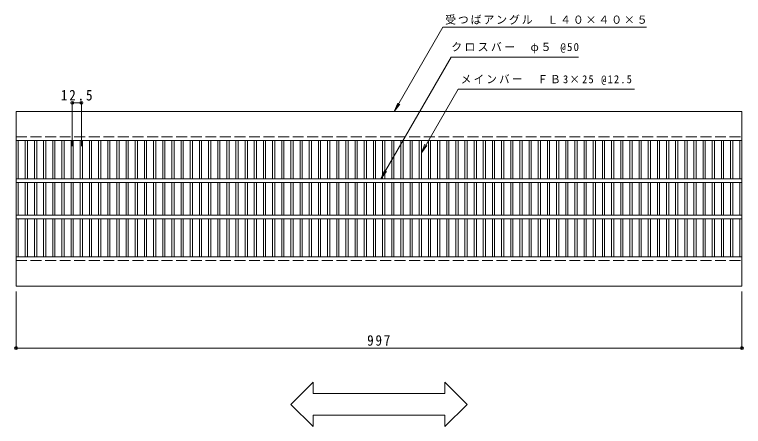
# Model space of a CAD drawing. Units: millimetres, scale not verified. Extents: x -756 to 910, y -687 to 505.
# Drawn here: x -756 to 245, y -61 to 505 of the extents above; entities that cross this region are included whole.
import ezdxf

# ---------------------------------------------------------------- set-up
doc = ezdxf.new("R2010")
doc.units = ezdxf.units.MM
doc.header["$LTSCALE"] = 5
doc.header["$PDMODE"] = 32
doc.header["$PDSIZE"] = 4
doc.linetypes.add('DASHED3', pattern=[4, 3, -1])
for name, color, linetype, lineweight in [('A-1_ピット', 2, 'Continuous', 9), ('A-2_蓋', 3, 'Continuous', 9), ('A-4_寸法', 7, 'Continuous', 9), ('A-5_仕様文', 7, 'Continuous', 9)]:
    doc.layers.add(name, color=color, linetype=linetype, lineweight=lineweight)
doc.styles.add('ＭＳ ゴシック', font='')
doc.styles.get('ＭＳ ゴシック').set_extended_font_data('MS Gothic')

msp = doc.modelspace()

# ---------------------------------------------------------------- linework, layer by layer
at = {"layer": 'A-1_ピット'}
for p, q in [((-753.757, 331.466), (-753.757, 371.466)), ((-753.757, 371.466), (243.243, 371.466)), ((243.243, 371.466), (243.243, 331.466)), ((-753.757, 331.466), (243.243, 331.466)), ((243.243, 171.466), (243.243, 131.466)), ((-753.757, 131.466), (243.243, 131.466))]:
    msp.add_line(p, q, dxfattribs=at)
at = {"layer": 'A-1_ピット', "linetype": 'DASHED3'}
for p, q in [((-753.757, 336.466), (243.243, 336.466)), ((-753.757, 166.466), (243.243, 166.466))]:
    msp.add_line(p, q, dxfattribs=at)
at = {"layer": 'A-1_ピット'}
msp.add_lwpolyline([(-753.757, 131.466), (-753.757, 171.466), (243.243, 171.466)], dxfattribs=at)
at = {"layer": 'A-2_蓋'}
for p, q in [((-753.757, 331.466), (-753.757, 273.967)), ((-750.757, 278.966), (-750.757, 331.466)), ((-740.997, 331.466), (-740.997, 278.966)), ((-737.997, 331.466), (-737.997, 278.966)), ((-728.417, 331.466), (-728.417, 278.966)), ((-725.417, 331.466), (-725.417, 278.966)), ((-715.837, 331.466), (-715.837, 278.966)), ((-712.837, 331.466), (-712.837, 278.966)), ((-703.257, 331.466), (-703.257, 278.966)), ((-700.257, 331.466), (-700.257, 278.966)), ((-690.677, 331.466), (-690.677, 278.966)), ((-687.677, 331.466), (-687.677, 278.966)), ((-678.097, 331.466), (-678.097, 278.966)), ((-675.097, 331.466), (-675.097, 278.966)), ((-665.517, 331.466), (-665.517, 278.966)), ((-662.517, 331.466), (-662.517, 278.966)), ((-652.937, 331.466), (-652.937, 278.966)), ((-649.937, 331.466), (-649.937, 278.966)), ((-640.357, 331.466), (-640.357, 278.966)), ((-637.357, 331.466), (-637.357, 278.966)), ((-627.777, 331.466), (-627.777, 278.966)), ((-624.777, 331.466), (-624.777, 278.966)), ((-615.197, 331.466), (-615.197, 278.966)), ((-612.197, 331.466), (-612.197, 278.966)), ((-602.617, 331.466), (-602.617, 278.966)), ((-599.617, 331.466), (-599.617, 278.966)), ((-590.037, 331.466), (-590.037, 278.966)), ((-587.037, 331.466), (-587.037, 278.966)), ((-577.457, 331.466), (-577.457, 278.966)), ((-574.457, 331.466), (-574.457, 278.966)), ((-564.877, 331.466), (-564.877, 278.966)), ((-561.877, 331.466), (-561.877, 278.966)), ((-552.297, 331.466), (-552.297, 278.966)), ((-549.297, 331.466), (-549.297, 278.966)), ((-539.717, 331.466), (-539.717, 278.966)), ((-536.717, 331.466), (-536.717, 278.966)), ((-527.137, 331.466), (-527.137, 278.966)), ((-524.137, 331.466), (-524.137, 278.966)), ((-514.557, 331.466), (-514.557, 278.966)), ((-511.557, 331.466), (-511.557, 278.966)), ((-501.977, 331.466), (-501.977, 278.966)), ((-498.977, 331.466), (-498.977, 278.966)), ((-489.397, 331.466), (-489.397, 278.966)), ((-486.397, 331.466), (-486.397, 278.966)), ((-476.817, 331.466), (-476.817, 278.966)), ((-473.817, 331.466), (-473.817, 278.966)), ((-464.237, 331.466), (-464.237, 278.966)), ((-461.237, 331.466), (-461.237, 278.966)), ((-451.657, 331.466), (-451.657, 278.966)), ((-448.657, 331.466), (-448.657, 278.966)), ((-439.077, 331.466), (-439.077, 278.966)), ((-436.077, 331.466), (-436.077, 278.966)), ((-426.497, 331.466), (-426.497, 278.966)), ((-423.497, 331.466), (-423.497, 278.966)), ((-413.917, 331.466), (-413.917, 278.966)), ((-410.917, 331.466), (-410.917, 278.966)), ((-401.337, 331.466), (-401.337, 278.966)), ((-398.336, 331.466), (-398.336, 278.966)), ((-388.757, 331.466), (-388.757, 278.966)), ((-385.757, 331.466), (-385.757, 278.966)), ((-376.177, 331.466), (-376.177, 278.966)), ((-373.176, 331.466), (-373.176, 278.966)), ((-363.597, 331.466), (-363.597, 278.966)), ((-360.597, 331.466), (-360.597, 278.966)), ((-351.017, 331.466), (-351.017, 278.966)), ((-348.017, 331.466), (-348.017, 278.966)), ((-338.437, 331.466), (-338.437, 278.966)), ((-335.437, 331.466), (-335.437, 278.966)), ((-325.857, 331.466), (-325.857, 278.966)), ((-322.857, 331.466), (-322.857, 278.966)), ((-313.277, 331.466), (-313.277, 278.966)), ((-310.277, 331.466), (-310.277, 278.966)), ((-300.697, 331.466), (-300.697, 278.966)), ((-297.697, 331.466), (-297.697, 278.966)), ((-288.117, 331.466), (-288.117, 278.966)), ((-285.117, 331.466), (-285.117, 278.966)), ((-275.536, 331.466), (-275.536, 278.966)), ((-272.536, 331.466), (-272.536, 278.966)), ((-262.957, 331.466), (-262.957, 278.966)), ((-259.956, 331.466), (-259.956, 278.966)), ((-250.377, 331.466), (-250.377, 278.966)), ((-247.377, 331.466), (-247.377, 278.966)), ((-237.797, 331.466), (-237.797, 278.966)), ((-234.797, 331.466), (-234.797, 278.966)), ((-225.217, 331.466), (-225.217, 278.966)), ((-222.217, 331.466), (-222.217, 278.966)), ((-212.637, 331.466), (-212.637, 278.966)), ((-209.637, 331.466), (-209.637, 278.966)), ((-200.057, 331.466), (-200.057, 278.966)), ((-197.057, 331.466), (-197.057, 278.966)), ((-187.477, 331.466), (-187.477, 278.966)), ((-184.476, 331.466), (-184.476, 278.966)), ((-174.896, 331.466), (-174.896, 278.966)), ((-171.896, 331.466), (-171.896, 278.966)), ((-162.316, 331.466), (-162.316, 278.966)), ((-159.316, 331.466), (-159.316, 278.966)), ((-149.737, 331.466), (-149.737, 278.966)), ((-146.736, 331.466), (-146.736, 278.966)), ((-137.157, 331.466), (-137.157, 278.966)), ((-134.156, 331.466), (-134.156, 278.966)), ((-124.577, 331.466), (-124.577, 278.966)), ((-121.577, 331.466), (-121.577, 278.966)), ((-111.997, 331.466), (-111.997, 278.966)), ((-108.996, 331.466), (-108.996, 278.966)), ((-99.416, 331.466), (-99.416, 278.966)), ((-96.417, 331.466), (-96.417, 278.966)), ((-86.836, 331.466), (-86.836, 278.966)), ((-83.837, 331.466), (-83.837, 278.966)), ((-74.256, 331.466), (-74.256, 278.966)), ((-71.256, 331.466), (-71.256, 278.966)), ((-61.676, 331.466), (-61.676, 278.966)), ((-58.676, 331.466), (-58.676, 278.966)), ((-49.097, 331.466), (-49.097, 278.966)), ((-46.096, 331.466), (-46.096, 278.966)), ((-36.516, 331.466), (-36.516, 278.966)), ((-33.516, 331.466), (-33.516, 278.966)), ((-23.937, 331.466), (-23.937, 278.966)), ((-20.936, 331.466), (-20.936, 278.966)), ((-11.357, 331.466), (-11.357, 278.966)), ((-8.357, 331.466), (-8.357, 278.966)), ((1.223, 331.466), (1.223, 278.966)), ((4.223, 331.466), (4.223, 278.966)), ((13.803, 331.466), (13.803, 278.966)), ((16.803, 331.466), (16.803, 278.966)), ((26.383, 331.466), (26.383, 278.966)), ((29.383, 331.466), (29.383, 278.966)), ((38.964, 331.466), (38.964, 278.966)), ((41.964, 331.466), (41.964, 278.966)), ((51.544, 331.466), (51.544, 278.966)), ((54.544, 331.466), (54.544, 278.966)), ((64.124, 331.466), (64.124, 278.966)), ((67.124, 331.466), (67.124, 278.966)), ((76.703, 331.466), (76.703, 278.966)), ((79.704, 331.466), (79.704, 278.966)), ((89.284, 331.466), (89.284, 278.966)), ((92.284, 331.466), (92.284, 278.966)), ((101.863, 331.466), (101.863, 278.966)), ((104.864, 331.466), (104.864, 278.966)), ((114.444, 331.466), (114.444, 278.966)), ((117.443, 331.466), (117.443, 278.966)), ((127.023, 331.466), (127.023, 278.966)), ((130.023, 331.466), (130.023, 278.966)), ((139.603, 331.466), (139.603, 278.966)), ((142.603, 331.466), (142.603, 278.966)), ((152.183, 331.466), (152.183, 278.966)), ((155.183, 331.466), (155.183, 278.966)), ((164.764, 331.466), (164.764, 278.966)), ((167.764, 331.466), (167.764, 278.966)), ((177.344, 331.466), (177.344, 278.966)), ((180.344, 331.466), (180.344, 278.966)), ((189.924, 331.466), (189.924, 278.966)), ((192.924, 331.466), (192.924, 278.966)), ((202.504, 331.466), (202.504, 278.966)), ((205.504, 331.466), (205.504, 278.966)), ((215.083, 331.466), (215.083, 278.966)), ((218.084, 331.466), (218.084, 278.966)), ((227.664, 331.466), (227.664, 278.966)), ((230.664, 331.466), (230.664, 278.966)), ((240.244, 331.466), (240.244, 278.966)), ((243.243, 331.466), (243.243, 171.466)), ((-753.757, 278.966), (243.243, 278.966)), ((-753.757, 273.967), (243.243, 273.967)), ((-753.757, 273.966), (-753.757, 171.466)), ((-750.757, 228.966), (-750.757, 273.966)), ((-740.997, 273.966), (-740.997, 228.966)), ((-737.997, 273.966), (-737.997, 228.966)), ((-728.417, 273.966), (-728.417, 228.966)), ((-725.417, 273.966), (-725.417, 228.966)), ((-715.837, 273.966), (-715.837, 228.966)), ((-712.837, 273.966), (-712.837, 228.966)), ((-703.257, 273.966), (-703.257, 228.966)), ((-700.257, 273.966), (-700.257, 228.966)), ((-690.677, 273.966), (-690.677, 228.966)), ((-687.677, 273.966), (-687.677, 228.966)), ((-678.097, 273.966), (-678.097, 228.966)), ((-675.097, 273.966), (-675.097, 228.966)), ((-665.517, 273.966), (-665.517, 228.966)), ((-662.517, 273.966), (-662.517, 228.966)), ((-652.937, 273.966), (-652.937, 228.966)), ((-649.937, 273.966), (-649.937, 228.966)), ((-640.357, 273.966), (-640.357, 228.966)), ((-637.357, 273.966), (-637.357, 228.966)), ((-627.777, 273.966), (-627.777, 228.966)), ((-624.777, 273.966), (-624.777, 228.966)), ((-615.197, 273.966), (-615.197, 228.966)), ((-612.197, 273.966), (-612.197, 228.966)), ((-602.617, 273.966), (-602.617, 228.966)), ((-599.617, 273.966), (-599.617, 228.966)), ((-590.037, 273.966), (-590.037, 228.966)), ((-587.037, 273.966), (-587.037, 228.966)), ((-577.457, 273.966), (-577.457, 228.966)), ((-574.457, 273.966), (-574.457, 228.966)), ((-564.877, 273.966), (-564.877, 228.966)), ((-561.877, 273.966), (-561.877, 228.966)), ((-552.297, 273.966), (-552.297, 228.966)), ((-549.297, 273.966), (-549.297, 228.966)), ((-539.717, 273.966), (-539.717, 228.966)), ((-536.717, 273.966), (-536.717, 228.966)), ((-527.137, 273.966), (-527.137, 228.966)), ((-524.137, 273.966), (-524.137, 228.966)), ((-514.557, 273.966), (-514.557, 228.966)), ((-511.557, 273.966), (-511.557, 228.966)), ((-501.977, 273.966), (-501.977, 228.966)), ((-498.977, 273.966), (-498.977, 228.966)), ((-489.397, 273.966), (-489.397, 228.966)), ((-486.397, 273.966), (-486.397, 228.966)), ((-476.817, 273.966), (-476.817, 228.966)), ((-473.817, 273.966), (-473.817, 228.966)), ((-464.237, 273.966), (-464.237, 228.966)), ((-461.237, 273.966), (-461.237, 228.966)), ((-451.657, 273.966), (-451.657, 228.966)), ((-448.657, 273.966), (-448.657, 228.966)), ((-439.077, 273.966), (-439.077, 228.966)), ((-436.077, 273.966), (-436.077, 228.966)), ((-426.497, 273.966), (-426.497, 228.966)), ((-423.497, 273.966), (-423.497, 228.966)), ((-413.917, 273.966), (-413.917, 228.966)), ((-410.917, 273.966), (-410.917, 228.966)), ((-401.337, 273.966), (-401.337, 228.966)), ((-398.336, 273.966), (-398.336, 228.966)), ((-388.757, 273.966), (-388.757, 228.966)), ((-385.757, 273.966), (-385.757, 228.966)), ((-376.177, 273.966), (-376.177, 228.966)), ((-373.176, 273.966), (-373.176, 228.966)), ((-363.597, 273.966), (-363.597, 228.966)), ((-360.597, 273.966), (-360.597, 228.966)), ((-351.017, 273.966), (-351.017, 228.966)), ((-348.017, 273.966), (-348.017, 228.966)), ((-338.437, 273.966), (-338.437, 228.966)), ((-335.437, 273.966), (-335.437, 228.966)), ((-325.857, 273.966), (-325.857, 228.966)), ((-322.857, 273.966), (-322.857, 228.966)), ((-313.277, 273.966), (-313.277, 228.966)), ((-310.277, 273.966), (-310.277, 228.966)), ((-300.697, 273.966), (-300.697, 228.966)), ((-297.697, 273.966), (-297.697, 228.966)), ((-288.117, 273.966), (-288.117, 228.966)), ((-285.117, 273.966), (-285.117, 228.966)), ((-275.536, 273.966), (-275.536, 228.966)), ((-272.536, 273.966), (-272.536, 228.966)), ((-262.957, 273.966), (-262.957, 228.966)), ((-259.956, 273.966), (-259.956, 228.966)), ((-250.377, 273.966), (-250.377, 228.966)), ((-247.377, 273.966), (-247.377, 228.966)), ((-237.797, 273.966), (-237.797, 228.966)), ((-234.797, 273.966), (-234.797, 228.966)), ((-225.217, 273.966), (-225.217, 228.966)), ((-222.217, 273.966), (-222.217, 228.966)), ((-212.637, 273.966), (-212.637, 228.966)), ((-209.637, 273.966), (-209.637, 228.966)), ((-200.057, 273.966), (-200.057, 228.966)), ((-197.057, 273.966), (-197.057, 228.966)), ((-187.477, 273.966), (-187.477, 228.966)), ((-184.476, 273.966), (-184.476, 228.966)), ((-174.896, 273.966), (-174.896, 228.966)), ((-171.896, 273.966), (-171.896, 228.966)), ((-162.316, 273.966), (-162.316, 228.966)), ((-159.316, 273.966), (-159.316, 228.966)), ((-149.737, 273.966), (-149.737, 228.966)), ((-146.736, 273.966), (-146.736, 228.966)), ((-137.157, 273.966), (-137.157, 228.966)), ((-134.156, 273.966), (-134.156, 228.966)), ((-124.577, 273.966), (-124.577, 228.966)), ((-121.577, 273.966), (-121.577, 228.966)), ((-111.997, 273.966), (-111.997, 228.966)), ((-108.996, 273.966), (-108.996, 228.966)), ((-99.416, 273.966), (-99.416, 228.966)), ((-96.417, 273.966), (-96.417, 228.966)), ((-86.836, 273.966), (-86.836, 228.966)), ((-83.837, 273.966), (-83.837, 228.966)), ((-74.256, 273.966), (-74.256, 228.966)), ((-71.256, 273.966), (-71.256, 228.966)), ((-61.676, 273.966), (-61.676, 228.966)), ((-58.676, 273.966), (-58.676, 228.966)), ((-49.097, 273.966), (-49.097, 228.966)), ((-46.096, 273.966), (-46.096, 228.966)), ((-36.516, 273.966), (-36.516, 228.966)), ((-33.516, 273.966), (-33.516, 228.966)), ((-23.937, 273.966), (-23.937, 228.966)), ((-20.936, 273.966), (-20.936, 228.966)), ((-11.357, 273.966), (-11.357, 228.966)), ((-8.357, 273.966), (-8.357, 228.966)), ((1.223, 273.966), (1.223, 228.966)), ((4.223, 273.966), (4.223, 228.966)), ((13.803, 273.966), (13.803, 228.966)), ((16.803, 273.966), (16.803, 228.966)), ((26.383, 273.966), (26.383, 228.966)), ((29.383, 273.966), (29.383, 228.966)), ((38.964, 273.966), (38.964, 228.966)), ((41.964, 273.966), (41.964, 228.966)), ((51.544, 273.966), (51.544, 228.966)), ((54.544, 273.966), (54.544, 228.966)), ((64.124, 273.966), (64.124, 228.966)), ((67.124, 273.966), (67.124, 228.966)), ((76.703, 273.966), (76.703, 228.966)), ((79.704, 273.966), (79.704, 228.966)), ((89.284, 273.966), (89.284, 228.966)), ((92.284, 273.966), (92.284, 228.966)), ((101.863, 273.966), (101.863, 228.966)), ((104.864, 273.966), (104.864, 228.966)), ((114.444, 273.966), (114.444, 228.966)), ((117.443, 273.966), (117.443, 228.966)), ((127.023, 273.966), (127.023, 228.966)), ((130.023, 273.966), (130.023, 228.966)), ((139.603, 273.966), (139.603, 228.966)), ((142.603, 273.966), (142.603, 228.966)), ((152.183, 273.966), (152.183, 228.966)), ((155.183, 273.966), (155.183, 228.966)), ((164.764, 273.966), (164.764, 228.966)), ((167.764, 273.966), (167.764, 228.966)), ((177.344, 273.966), (177.344, 228.966)), ((180.344, 273.966), (180.344, 228.966)), ((189.924, 273.966), (189.924, 228.966)), ((192.924, 273.966), (192.924, 228.966)), ((202.504, 273.966), (202.504, 228.966)), ((205.504, 273.966), (205.504, 228.966)), ((215.083, 273.966), (215.083, 228.966)), ((218.084, 273.966), (218.084, 228.966)), ((227.664, 273.966), (227.664, 228.966)), ((230.664, 273.966), (230.664, 228.966)), ((240.244, 273.966), (240.244, 228.966)), ((-753.757, 228.966), (243.243, 228.966)), ((-753.757, 223.966), (243.243, 223.966)), ((-750.757, 171.466), (-750.757, 223.966)), ((-740.997, 223.966), (-740.997, 171.466)), ((-737.997, 223.966), (-737.997, 171.466)), ((-728.417, 223.966), (-728.417, 171.466)), ((-725.417, 223.966), (-725.417, 171.466)), ((-715.837, 223.966), (-715.837, 171.466)), ((-712.837, 223.966), (-712.837, 171.466)), ((-703.257, 223.966), (-703.257, 171.466)), ((-700.257, 223.966), (-700.257, 171.466)), ((-690.677, 223.966), (-690.677, 171.466)), ((-687.677, 223.966), (-687.677, 171.466)), ((-678.097, 223.966), (-678.097, 171.466)), ((-675.097, 223.966), (-675.097, 171.466)), ((-665.517, 223.966), (-665.517, 171.466)), ((-662.517, 223.966), (-662.517, 171.466)), ((-652.937, 223.966), (-652.937, 171.466)), ((-649.937, 223.966), (-649.937, 171.466)), ((-640.357, 223.966), (-640.357, 171.466)), ((-637.357, 223.966), (-637.357, 171.466)), ((-627.777, 223.966), (-627.777, 171.466)), ((-624.777, 223.966), (-624.777, 171.466)), ((-615.197, 223.966), (-615.197, 171.466)), ((-612.197, 223.966), (-612.197, 171.466)), ((-602.617, 223.966), (-602.617, 171.466)), ((-599.617, 223.966), (-599.617, 171.466)), ((-590.037, 223.966), (-590.037, 171.466)), ((-587.037, 223.966), (-587.037, 171.466)), ((-577.457, 223.966), (-577.457, 171.466)), ((-574.457, 223.966), (-574.457, 171.466)), ((-564.877, 223.966), (-564.877, 171.466)), ((-561.877, 223.966), (-561.877, 171.466)), ((-552.297, 223.966), (-552.297, 171.466)), ((-549.297, 223.966), (-549.297, 171.466)), ((-539.717, 223.966), (-539.717, 171.466)), ((-536.717, 223.966), (-536.717, 171.466)), ((-527.137, 223.966), (-527.137, 171.466)), ((-524.137, 223.966), (-524.137, 171.466)), ((-514.557, 223.966), (-514.557, 171.466)), ((-511.557, 223.966), (-511.557, 171.466)), ((-501.977, 223.966), (-501.977, 171.466)), ((-498.977, 223.966), (-498.977, 171.466)), ((-489.397, 223.966), (-489.397, 171.466)), ((-486.397, 223.966), (-486.397, 171.466)), ((-476.817, 223.966), (-476.817, 171.466)), ((-473.817, 223.966), (-473.817, 171.466)), ((-464.237, 223.966), (-464.237, 171.466)), ((-461.237, 223.966), (-461.237, 171.466)), ((-451.657, 223.966), (-451.657, 171.466)), ((-448.657, 223.966), (-448.657, 171.466)), ((-439.077, 223.966), (-439.077, 171.466)), ((-436.077, 223.966), (-436.077, 171.466)), ((-426.497, 223.966), (-426.497, 171.466)), ((-423.497, 223.966), (-423.497, 171.466)), ((-413.917, 223.966), (-413.917, 171.466)), ((-410.917, 223.966), (-410.917, 171.466)), ((-401.337, 223.966), (-401.337, 171.466)), ((-398.336, 223.966), (-398.336, 171.466)), ((-388.757, 223.966), (-388.757, 171.466)), ((-385.757, 223.966), (-385.757, 171.466)), ((-376.177, 223.966), (-376.177, 171.466)), ((-373.176, 223.966), (-373.176, 171.466)), ((-363.597, 223.966), (-363.597, 171.466)), ((-360.597, 223.966), (-360.597, 171.466)), ((-351.017, 223.966), (-351.017, 171.466)), ((-348.017, 223.966), (-348.017, 171.466)), ((-338.437, 223.966), (-338.437, 171.466)), ((-335.437, 223.966), (-335.437, 171.466)), ((-325.857, 223.966), (-325.857, 171.466)), ((-322.857, 223.966), (-322.857, 171.466)), ((-313.277, 223.966), (-313.277, 171.466)), ((-310.277, 223.966), (-310.277, 171.466)), ((-300.697, 223.966), (-300.697, 171.466)), ((-297.697, 223.966), (-297.697, 171.466)), ((-288.117, 223.966), (-288.117, 171.466)), ((-285.117, 223.966), (-285.117, 171.466)), ((-275.536, 223.966), (-275.536, 171.466)), ((-272.536, 223.966), (-272.536, 171.466)), ((-262.957, 223.966), (-262.957, 171.466)), ((-259.956, 223.966), (-259.956, 171.466)), ((-250.377, 223.966), (-250.377, 171.466)), ((-247.377, 223.966), (-247.377, 171.466)), ((-237.797, 223.966), (-237.797, 171.466)), ((-234.797, 223.966), (-234.797, 171.466)), ((-225.217, 223.966), (-225.217, 171.466)), ((-222.217, 223.966), (-222.217, 171.466)), ((-212.637, 223.966), (-212.637, 171.466)), ((-209.637, 223.966), (-209.637, 171.466)), ((-200.057, 223.966), (-200.057, 171.466)), ((-197.057, 223.966), (-197.057, 171.466)), ((-187.477, 223.966), (-187.477, 171.466)), ((-184.476, 223.966), (-184.476, 171.466)), ((-174.896, 223.966), (-174.896, 171.466)), ((-171.896, 223.966), (-171.896, 171.466)), ((-162.316, 223.966), (-162.316, 171.466)), ((-159.316, 223.966), (-159.316, 171.466)), ((-149.737, 223.966), (-149.737, 171.466)), ((-146.736, 223.966), (-146.736, 171.466)), ((-137.157, 223.966), (-137.157, 171.466)), ((-134.156, 223.966), (-134.156, 171.466)), ((-124.577, 223.966), (-124.577, 171.466)), ((-121.577, 223.966), (-121.577, 171.466)), ((-111.997, 223.966), (-111.997, 171.466)), ((-108.996, 223.966), (-108.996, 171.466)), ((-99.416, 223.966), (-99.416, 171.466)), ((-96.417, 223.966), (-96.417, 171.466)), ((-86.836, 223.966), (-86.836, 171.466)), ((-83.837, 223.966), (-83.837, 171.466)), ((-74.256, 223.966), (-74.256, 171.466)), ((-71.256, 223.966), (-71.256, 171.466)), ((-61.676, 223.966), (-61.676, 171.466)), ((-58.676, 223.966), (-58.676, 171.466)), ((-49.097, 223.966), (-49.097, 171.466)), ((-46.096, 223.966), (-46.096, 171.466)), ((-36.516, 223.966), (-36.516, 171.466)), ((-33.516, 223.966), (-33.516, 171.466)), ((-23.937, 223.966), (-23.937, 171.466)), ((-20.936, 223.966), (-20.936, 171.466)), ((-11.357, 223.966), (-11.357, 171.466)), ((-8.357, 223.966), (-8.357, 171.466)), ((1.223, 223.966), (1.223, 171.466)), ((4.223, 223.966), (4.223, 171.466)), ((13.803, 223.966), (13.803, 171.466)), ((16.803, 223.966), (16.803, 171.466)), ((26.383, 223.966), (26.383, 171.466)), ((29.383, 223.966), (29.383, 171.466)), ((38.964, 223.966), (38.964, 171.466)), ((41.964, 223.966), (41.964, 171.466)), ((51.544, 223.966), (51.544, 171.466)), ((54.544, 223.966), (54.544, 171.466)), ((64.124, 223.966), (64.124, 171.466)), ((67.124, 223.966), (67.124, 171.466)), ((76.703, 223.966), (76.703, 171.466)), ((79.704, 223.966), (79.704, 171.466)), ((89.284, 223.966), (89.284, 171.466)), ((92.284, 223.966), (92.284, 171.466)), ((101.863, 223.966), (101.863, 171.466)), ((104.864, 223.966), (104.864, 171.466)), ((114.444, 223.966), (114.444, 171.466)), ((117.443, 223.966), (117.443, 171.466)), ((127.023, 223.966), (127.023, 171.466)), ((130.023, 223.966), (130.023, 171.466)), ((139.603, 223.966), (139.603, 171.466)), ((142.603, 223.966), (142.603, 171.466)), ((152.183, 223.966), (152.183, 171.466)), ((155.183, 223.966), (155.183, 171.466)), ((164.764, 223.966), (164.764, 171.466)), ((167.764, 223.966), (167.764, 171.466)), ((177.344, 223.966), (177.344, 171.466)), ((180.344, 223.966), (180.344, 171.466)), ((189.924, 223.966), (189.924, 171.466)), ((192.924, 223.966), (192.924, 171.466)), ((202.504, 223.966), (202.504, 171.466)), ((205.504, 223.966), (205.504, 171.466)), ((215.083, 223.966), (215.083, 171.466)), ((218.084, 223.966), (218.084, 171.466)), ((227.664, 223.966), (227.664, 171.466)), ((230.664, 223.966), (230.664, 171.466)), ((240.244, 223.966), (240.244, 171.466))]:
    msp.add_line(p, q, dxfattribs=at)
at = {"layer": 'A-4_寸法'}
for p, q in [((-676.597, 323.702), (-676.597, 384.783)), ((-676.597, 383.283), (-664.017, 383.283)), ((-664.017, 323.702), (-664.017, 384.783)), ((-753.757, 123.966), (-753.757, 44.831)), ((243.243, 123.966), (243.243, 44.831)), ((-753.757, 46.331), (243.243, 46.331))]:
    msp.add_line(p, q, dxfattribs=at)
for p in [(-676.597, 383.283), (-664.017, 383.283), (-753.757, 46.331), (243.243, 46.331)]:
    msp.add_point(p, dxfattribs=at)
at = {"layer": 'A-5_仕様文'}
for p, q in [((-167.424, 487.309), (-234.306, 371.466)), ((-167.424, 487.309), (112.149, 487.309)), ((-156.27, 446.006), (-252.71, 278.966)), ((-156.27, 446.006), (18.782, 446.006)), ((-146.537, 402.243), (-197.057, 314.739)), ((-146.537, 402.243), (95.556, 402.243)), ((-234.306, 371.466), (-229.522, 383.015)), ((-234.306, 371.466), (-226.696, 381.383)), ((-197.057, 314.739), (-192.273, 326.288)), ((-197.057, 314.739), (-189.447, 324.656)), ((-252.71, 278.966), (-247.927, 290.515)), ((-252.71, 278.966), (-245.101, 288.883)), ((-345.895, -0.731), (-376.201, -31.037)), ((-345.895, -0.731), (-345.895, -16.037)), ((-164.619, -0.731), (-134.313, -31.037)), ((-164.619, -0.731), (-164.619, -16.037)), ((-345.895, -16.037), (-164.619, -16.037)), ((-376.201, -31.037), (-345.895, -61.343)), ((-134.313, -31.037), (-164.619, -61.343)), ((-345.895, -46.037), (-345.895, -61.343)), ((-345.895, -46.037), (-164.619, -46.037)), ((-164.619, -46.037), (-164.619, -61.343))]:
    msp.add_line(p, q, dxfattribs=at)

# ---------------------------------------------------------------- texts
at = {"layer": 'A-4_寸法', "color": 2, "char_height": 14.66, "attachment_point": 7, "style": 'ＭＳ ゴシック'}
for s, insert in [('\\T1.28;\\W0.9;12.5', (-692.182, 386.283)), ('\\T1.27;\\W0.9;997', (-271.507, 49.331))]:
    msp.add_mtext(s, dxfattribs=dict(at, insert=insert))
at = {"layer": 'A-5_仕様文', "char_height": 11, "attachment_point": 7, "style": 'ＭＳ ゴシック'}
for s, insert in [('\\T1.17;受つばアングル\u3000Ｌ４０×４０×５', (-164.54, 490.76)), ('\\T1.21;クロスバー\u3000φ５\\~@50', (-156.066, 451.516)), ('\\T1.23;\\W0.95;メインバー\u3000ＦＢ3×25\\~@12.5', (-142.783, 407.798))]:
    msp.add_mtext(s, dxfattribs=dict(at, insert=insert))

doc.saveas('drawing.dxf')
